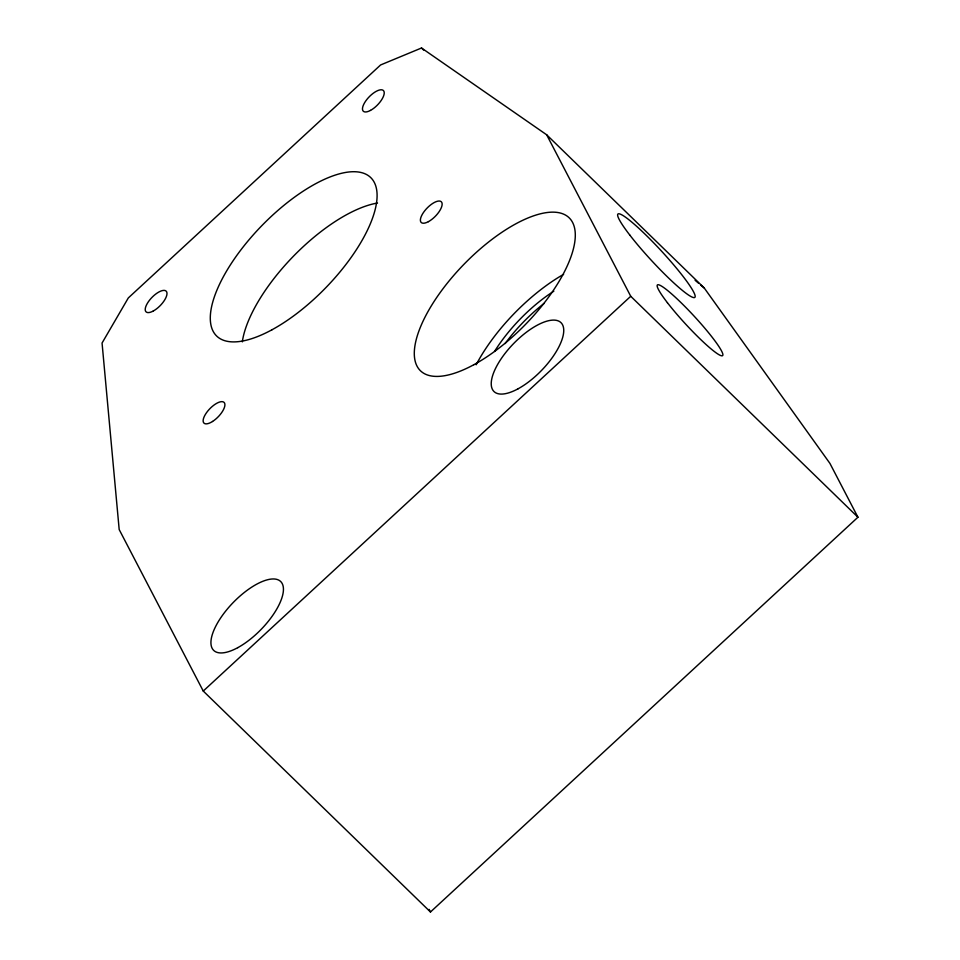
<?xml version="1.0" encoding="UTF-8"?>
<svg xmlns="http://www.w3.org/2000/svg" width="960" height="960" viewBox="0 0 960 960"><rect width="100%" height="100%" fill="white"/><g stroke="black" fill="none" stroke-linecap="round" stroke-linejoin="round"><path stroke-width="1.44" d="M203.256 691.056L630.732 296.28L546.66 134.784L421.512 48L380.604 64.956L128.316 297.936L102.06 343.032L119.184 529.56L203.256 691.056L430.476 912L857.94 517.224L829.92 463.392L704.268 288.036L546.66 134.784M695.112 280.296L698.544 283.2M700.836 285.132L704.268 288.036M421.512 48L423.612 50.04M630.732 296.28L857.94 517.224M429.108 909.372L430.476 912M476.172 364.764A106.668 43.02 -45.8 0 1 563.604 274.332M494.556 351.42A86.484 34.872 -45.8 0 1 553.824 291.192M505.116 343.572A86.484 34.872 -45.8 0 1 544.188 303.348M242.316 341.88A110.508 44.568 -45.8 0 1 293.4 256.26A110.508 44.568 -45.8 0 1 377.508 203.04M629.724 234.972A56.7 6.864 47.3 0 0 694.152 297.612A56.7 6.864 47.3 0 0 645.408 234.528A56.7 6.864 47.3 0 0 629.724 234.972M667.428 302.724A48.048 5.808 47.3 0 0 722.028 355.812A48.048 5.808 47.3 0 0 680.712 302.352A48.048 5.808 47.3 0 0 667.428 302.724M237.744 647.676A48.048 19.38 -45.8 0 0 282.216 583.596A48.048 19.38 -45.8 0 0 221.568 616.596A48.048 19.38 -45.8 0 0 237.744 647.676M518.052 388.812A48.048 19.38 -45.8 0 0 562.524 324.732A48.048 19.38 -45.8 0 0 501.876 357.732A48.048 19.38 -45.8 0 0 518.052 388.812M473.856 364.704A106.668 43.02 -45.8 0 0 572.58 222.444A106.668 43.02 -45.8 0 0 437.94 295.704A106.668 43.02 -45.8 0 0 473.856 364.704M428.436 221.64A14.412 5.808 -45.8 0 0 441.78 202.416A14.412 5.808 -45.8 0 0 423.588 212.316A14.412 5.808 -45.8 0 0 428.436 221.64M370.524 110.388A14.412 5.808 -45.8 0 0 383.868 91.164A14.412 5.808 -45.8 0 0 365.676 101.064A14.412 5.808 -45.8 0 0 370.524 110.388M153.288 311.004A14.412 5.808 -45.8 0 0 166.632 291.792A14.412 5.808 -45.8 0 0 148.428 301.68A14.412 5.808 -45.8 0 0 153.288 311.004M212.556 421.464A14.412 5.808 -45.8 0 0 224.1 402.432A14.412 5.808 -45.8 0 0 205.428 414.348A14.412 5.808 -45.8 0 0 212.556 421.464M272.004 329.76A110.508 44.568 -45.8 0 0 374.28 182.388A110.508 44.568 -45.8 0 0 234.792 258.276A110.508 44.568 -45.8 0 0 272.004 329.76"/></g></svg>
